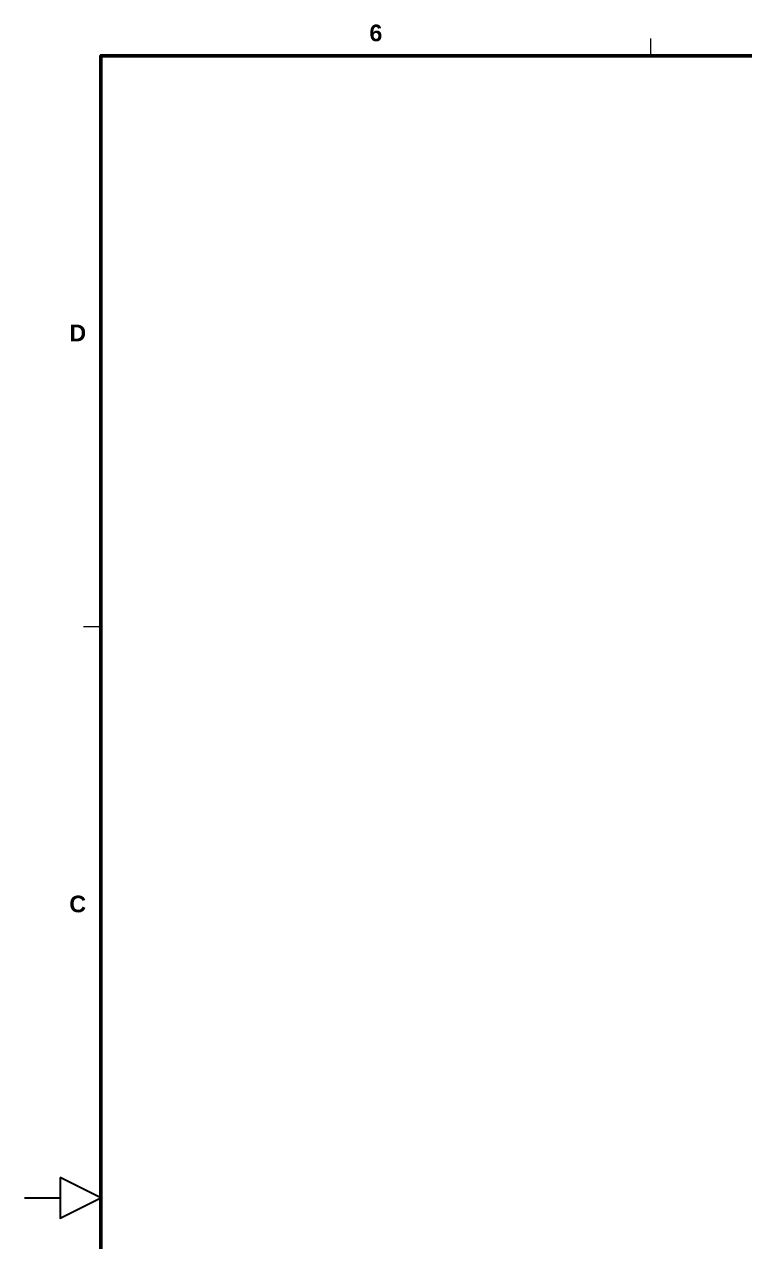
# Model space of a CAD drawing. Header units: millimetres. Extents: x 282 to 167718, y 282 to 525318.
# Drawn here: x 282 to 35221, y 328472 to 387526 of the extents above; entities that cross this region are included whole.
import ezdxf
from ezdxf.enums import TextEntityAlignment as Align

# ---------------------------------------------------------------- set-up
doc = ezdxf.new("R2010")
doc.units = ezdxf.units.MM
doc.layers.add('FRAME', color=7, linetype='Continuous')
doc.styles.add('ARIAL_BOLD', font='arialbd.ttf')

msp = doc.modelspace()

# ---------------------------------------------------------------- linework, layer by layer
at = {"layer": 'FRAME', "lineweight": 20}
for p, q in [((30666.7, 386000), (30666.7, 386846.7)), ((4000, 358300), (3153.3, 358300)), ((4000, 330600), (3153.3, 330600))]:
    msp.add_line(p, q, dxfattribs=at)
at = {"layer": 'FRAME', "lineweight": 30}
msp.add_line((282.2, 330600), (2871.1, 330600), dxfattribs=at)
at = {"layer": 'FRAME', "lineweight": 53}
msp.add_lwpolyline([(4000, 275200), (164000, 275200), (164000, 386000), (4000, 386000)], close=True, dxfattribs=at)

# ---------------------------------------------------------------- texts
at = {"layer": 'FRAME', "style": 'ARIAL_BOLD'}
for s, p in [('6', (17333.3, 386705.6)), ('D', (2871.1, 372150)), ('C', (2871.1, 344450))]:
    msp.add_text(s, height=808.3, dxfattribs=at).set_placement(p, align=Align.CENTER)

# ---------------------------------------------------------------- next in the draw order: wipeouts: each hides what was drawn before it
msp.add_wipeout([(2024.4, 331587.8), (2024.4, 329612.2), (4000, 330600)])

# ---------------------------------------------------------------- next in the draw order: linework, layer by layer
at = {"layer": 'FRAME', "lineweight": 30}
msp.add_lwpolyline([(2024.4, 331587.8), (2024.4, 329612.2), (4000, 330600)], close=True, dxfattribs=at)

doc.saveas('drawing.dxf')
